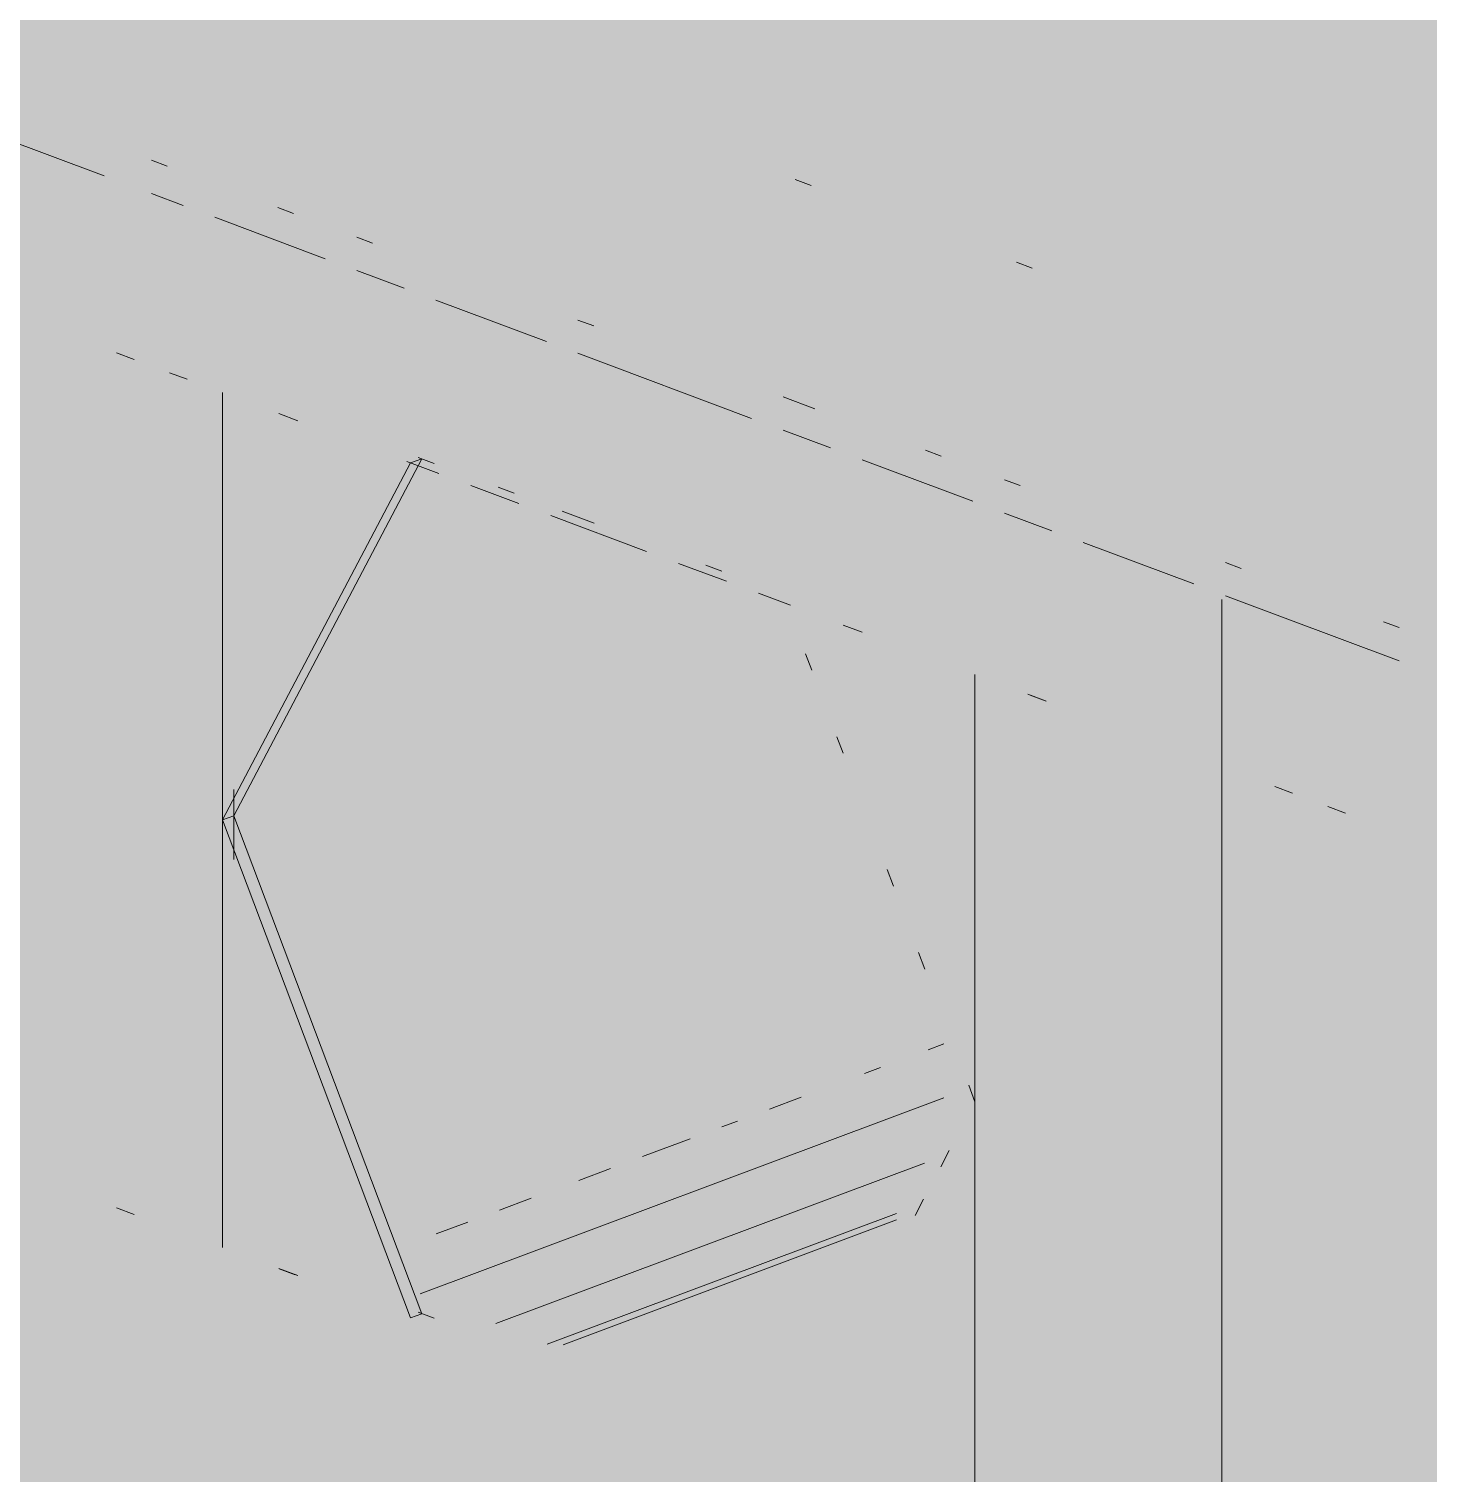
# Paper-space layout '03 3D Building and Roof' of a CAD drawing. Header units: millimetres. Extents: x 5 to 415, y 5 to 292.
# Drawn here: x 122.73 to 128.24, y 100.49 to 106.17 of the extents above; entities that cross this region are included whole.
import ezdxf

# ---------------------------------------------------------------- set-up
doc = ezdxf.new("R2010")
doc.units = ezdxf.units.MM
doc.layers.add('EXISTING', color=7, linetype='Continuous')
doc.layers.add('IMAGES', color=7, linetype='Continuous')

# ---------------------------------------------------------------- blocks, each defined once
blk = doc.blocks.new('SHEET_03')
at = {"layer": 'EXISTING', "color": 250, "lineweight": 9}
for p, q in [((123.0234, 105.5959), (122.3394, 105.8521)), ((123.2099, 105.6571), (123.2721, 105.6338)), ((125.8065, 105.5584), (125.7444, 105.5817)), ((123.3343, 105.4794), (123.2099, 105.526)), ((123.7073, 105.4708), (123.7695, 105.4475)), ((123.8939, 105.2698), (123.4586, 105.4328)), ((124.0182, 105.3543), (124.0804, 105.331)), ((124.2048, 105.1533), (124.0182, 105.2232)), ((126.677, 105.2323), (126.6149, 105.2556)), ((124.7644, 104.9437), (124.3291, 105.1067)), ((124.8887, 105.0282), (124.9509, 105.0049)), ((123.142, 104.8728), (123.0725, 104.8988)), ((125.5727, 104.6409), (124.8887, 104.8971)), ((123.3503, 104.7947), (123.2808, 104.8207)), ((123.4892, 101.3759), (123.4892, 104.7427)), ((123.4892, 104.7427), (123.4892, 103.0593)), ((125.697, 104.7254), (125.8214, 104.6788)), ((123.7854, 104.6317), (123.7114, 104.6595)), ((125.8836, 104.5244), (125.697, 104.5943)), ((124.2743, 104.4819), (123.5336, 103.076)), ((124.2743, 104.4819), (124.2298, 104.4652)), ((124.3229, 104.4637), (124.26, 104.4872)), ((126.4432, 104.3148), (126.0079, 104.4779)), ((126.2566, 104.5158), (126.3188, 104.4925)), ((123.4892, 103.0593), (124.2298, 104.4652)), ((124.2156, 104.4706), (124.3414, 104.4234)), ((124.4672, 104.3763), (124.6559, 104.3056)), ((124.6375, 104.3458), (124.5746, 104.3694)), ((126.5675, 104.3993), (126.6297, 104.376)), ((124.7818, 104.2585), (125.1592, 104.1171)), ((124.952, 104.228), (124.8262, 104.2751)), ((126.754, 104.1983), (126.5675, 104.2682)), ((127.3136, 103.9887), (126.8784, 104.1518)), ((125.285, 104.07), (125.4737, 103.9993)), ((125.4553, 104.0395), (125.3924, 104.063)), ((127.438, 104.0732), (127.5002, 104.05)), ((125.5996, 103.9521), (125.7254, 103.905)), ((127.4239, 103.9281), (127.4239, 103.2687)), ((128.122, 103.6859), (127.438, 103.9421)), ((126.0074, 103.7993), (125.9333, 103.8271)), ((128.0598, 103.8403), (128.122, 103.817)), ((125.7852, 103.7142), (125.8099, 103.6489)), ((126.4518, 103.6329), (126.4518, 100.2661)), ((126.4518, 101.9495), (126.4518, 103.6329)), ((126.7295, 103.5288), (126.6601, 103.5548)), ((126.669, 103.5515), (126.7319, 103.5279)), ((125.9086, 103.3874), (125.9333, 103.3221)), ((127.4239, 103.2687), (127.4239, 99.902)), ((123.5336, 103.179), (123.5336, 102.9042)), ((127.7017, 103.1647), (127.6322, 103.1907)), ((123.5336, 103.076), (123.5336, 103.1461)), ((127.91, 103.0866), (127.8405, 103.1126)), ((123.4892, 103.0593), (123.5336, 103.076)), ((123.4892, 103.0593), (123.4892, 101.3759)), ((124.2298, 101.0985), (123.4892, 103.0593)), ((123.5336, 102.9357), (123.5336, 103.076)), ((123.5336, 103.076), (124.2743, 101.1151)), ((126.1062, 102.8646), (126.1308, 102.7992)), ((126.2296, 102.5377), (126.2543, 102.4724)), ((126.2673, 102.1548), (126.3298, 102.1782)), ((126.0174, 102.0611), (126.0798, 102.0845)), ((126.4271, 102.0149), (126.4518, 101.9495)), ((124.2679, 101.1931), (126.3298, 101.9655)), ((125.6425, 101.9207), (125.7674, 101.9675)), ((126.4518, 100.2661), (126.4518, 101.9495)), ((125.455, 101.8505), (125.5175, 101.8739)), ((125.1426, 101.7335), (125.33, 101.8037)), ((126.3508, 101.7578), (126.3171, 101.6939)), ((126.2526, 101.7081), (124.5655, 101.0761)), ((124.8927, 101.6398), (125.0176, 101.6866)), ((123.0725, 101.532), (123.142, 101.506)), ((124.5803, 101.5228), (124.7052, 101.5696)), ((126.2498, 101.5661), (126.2161, 101.5022)), ((124.3303, 101.4292), (124.4553, 101.476)), ((124.7677, 100.995), (126.1423, 101.5099)), ((124.8302, 100.993), (126.1423, 101.4845)), ((123.7114, 101.2927), (123.7854, 101.265)), ((123.7752, 101.2688), (123.7123, 101.2924)), ((124.2743, 101.1151), (124.2298, 101.0985)), ((124.26, 101.1205), (124.3229, 101.0969))]:
    blk.add_line(p, q, dxfattribs=at)
at = {"layer": 'IMAGES', "color": 7}
for points in [[(122.2277, 106.1714), (123.2559, 106.1714), (122.2277, 106.3429), (123.2559, 106.3429)], [(123.2559, 106.1714), (123.4273, 106.1714), (123.2559, 106.3429), (123.4273, 106.3429)], [(123.4273, 106.1714), (123.5986, 106.1714), (123.4273, 106.3429), (123.5986, 106.3429)], [(123.5986, 106.1714), (123.77, 106.1714), (123.5986, 106.3429), (123.77, 106.3429)], [(123.77, 106.1714), (123.9414, 106.1714), (123.77, 106.3429), (123.9414, 106.3429)], [(123.9414, 106.1714), (124.1127, 106.1714), (123.9414, 106.3429), (124.1127, 106.3429)], [(124.1127, 106.1714), (124.6268, 106.1714), (124.1127, 106.3429), (124.6268, 106.3429)], [(124.6268, 106.1714), (124.7982, 106.1714), (124.6268, 106.3429), (124.7982, 106.3429)], [(124.7982, 106.1714), (136.2795, 106.1714), (124.7982, 106.3429), (136.2795, 106.3429)], [(122.5704, 106), (123.77, 106), (122.5704, 106.1714), (123.77, 106.1714)], [(123.77, 106), (123.9414, 106), (123.77, 106.1714), (123.9414, 106.1714)], [(123.9414, 106), (124.1127, 106), (123.9414, 106.1714), (124.1127, 106.1714)], [(124.1127, 106), (124.2841, 106), (124.1127, 106.1714), (124.2841, 106.1714)], [(124.2841, 106), (124.4554, 106), (124.2841, 106.1714), (124.4554, 106.1714)], [(124.4554, 106), (124.6268, 106), (124.4554, 106.1714), (124.6268, 106.1714)], [(124.6268, 106), (124.7982, 106), (124.6268, 106.1714), (124.7982, 106.1714)], [(124.7982, 106), (124.9695, 106), (124.7982, 106.1714), (124.9695, 106.1714)], [(124.9695, 106), (125.1409, 106), (124.9695, 106.1714), (125.1409, 106.1714)], [(125.1409, 106), (135.7654, 106), (125.1409, 106.1714), (135.7654, 106.1714)], [(122.5704, 105.8286), (122.7418, 105.8286), (122.5704, 106), (122.7418, 106)], [(122.7418, 105.8286), (122.9132, 105.8286), (122.7418, 106), (122.9132, 106)], [(122.9132, 105.8286), (123.0845, 105.8286), (122.9132, 106), (123.0845, 106)], [(123.0845, 105.6571), (123.2559, 105.6571), (123.0845, 106), (123.2559, 106)], [(123.2559, 105.8286), (123.4273, 105.8286), (123.2559, 106), (123.4273, 106)], [(123.4273, 105.8286), (124.1127, 105.8286), (123.4273, 106), (124.1127, 106)], [(124.1127, 105.8286), (124.2841, 105.8286), (124.1127, 106), (124.2841, 106)], [(124.2841, 105.8286), (124.4554, 105.8286), (124.2841, 106), (124.4554, 106)], [(124.4554, 105.8286), (124.6268, 105.8286), (124.4554, 106), (124.6268, 106)], [(124.6268, 105.8286), (124.7982, 105.8286), (124.6268, 106), (124.7982, 106)], [(124.7982, 105.8286), (124.9695, 105.8286), (124.7982, 106), (124.9695, 106)], [(124.9695, 105.8286), (125.1409, 105.8286), (124.9695, 106), (125.1409, 106)], [(125.1409, 105.8286), (125.3123, 105.8286), (125.1409, 106), (125.3123, 106)], [(125.3123, 105.8286), (125.4836, 105.8286), (125.3123, 106), (125.4836, 106)], [(125.4836, 105.8286), (125.655, 105.8286), (125.4836, 106), (125.655, 106)], [(125.655, 105.8286), (135.2513, 105.8286), (125.655, 106), (135.2513, 106)], [(122.3991, 105.6571), (122.9132, 105.6571), (122.3991, 105.8286), (122.9132, 105.8286)], [(122.9132, 105.6571), (123.0845, 105.6571), (122.9132, 105.8286), (123.0845, 105.8286)], [(123.2559, 105.6571), (123.4273, 105.6571), (123.2559, 105.8286), (123.4273, 105.8286)], [(123.4273, 105.6571), (123.77, 105.6571), (123.4273, 105.8286), (123.77, 105.8286)], [(123.77, 105.6571), (124.6268, 105.6571), (123.77, 105.8286), (124.6268, 105.8286)], [(124.6268, 105.6571), (124.9695, 105.6571), (124.6268, 105.8286), (124.9695, 105.8286)], [(124.9695, 105.6571), (125.1409, 105.6571), (124.9695, 105.8286), (125.1409, 105.8286)], [(125.1409, 105.6571), (125.3123, 105.6571), (125.1409, 105.8286), (125.3123, 105.8286)], [(125.3123, 105.6571), (125.4836, 105.6571), (125.3123, 105.8286), (125.4836, 105.8286)], [(125.4836, 105.6571), (125.655, 105.6571), (125.4836, 105.8286), (125.655, 105.8286)], [(125.655, 105.6571), (125.8263, 105.6571), (125.655, 105.8286), (125.8263, 105.8286)], [(125.8263, 105.6571), (125.9977, 105.6571), (125.8263, 105.8286), (125.9977, 105.8286)], [(125.9977, 105.6571), (126.1691, 105.6571), (125.9977, 105.8286), (126.1691, 105.8286)], [(126.1691, 105.6571), (134.5659, 105.6571), (126.1691, 105.8286), (134.5659, 105.8286)], [(122.3991, 105.4857), (122.7418, 105.4857), (122.3991, 105.6571), (122.7418, 105.6571)], [(122.7418, 105.4857), (122.9132, 105.4857), (122.7418, 105.6571), (122.9132, 105.6571)], [(122.9132, 105.4857), (123.0845, 105.4857), (122.9132, 105.6571), (123.0845, 105.6571)], [(123.0845, 105.4857), (123.2559, 105.4857), (123.0845, 105.6571), (123.2559, 105.6571)], [(123.2559, 105.4857), (123.4273, 105.4857), (123.2559, 105.6571), (123.4273, 105.6571)], [(123.4273, 105.4857), (123.5986, 105.4857), (123.4273, 105.6571), (123.5986, 105.6571)], [(123.5986, 105.4857), (123.9414, 105.4857), (123.5986, 105.6571), (123.9414, 105.6571)], [(123.9414, 105.4857), (124.1127, 105.4857), (123.9414, 105.6571), (124.1127, 105.6571)], [(124.1127, 105.4857), (124.9695, 105.4857), (124.1127, 105.6571), (124.9695, 105.6571)], [(124.9695, 105.4857), (125.3123, 105.4857), (124.9695, 105.6571), (125.3123, 105.6571)], [(125.3123, 105.4857), (125.4836, 105.4857), (125.3123, 105.6571), (125.4836, 105.6571)], [(125.4836, 105.4857), (125.655, 105.4857), (125.4836, 105.6571), (125.655, 105.6571)], [(125.655, 105.4857), (125.8263, 105.4857), (125.655, 105.6571), (125.8263, 105.6571)], [(125.8263, 105.4857), (125.9977, 105.4857), (125.8263, 105.6571), (125.9977, 105.6571)], [(125.9977, 105.4857), (126.1691, 105.4857), (125.9977, 105.6571), (126.1691, 105.6571)], [(126.1691, 105.4857), (126.3404, 105.4857), (126.1691, 105.6571), (126.3404, 105.6571)], [(126.3404, 105.4857), (126.5118, 105.4857), (126.3404, 105.6571), (126.5118, 105.6571)], [(126.5118, 105.4857), (134.3945, 105.4857), (126.5118, 105.6571), (134.3945, 105.6571)], [(122.5704, 105.1429), (122.7418, 105.1429), (122.5704, 105.4857), (122.7418, 105.4857)], [(122.7418, 105.1429), (122.9132, 105.1429), (122.7418, 105.4857), (122.9132, 105.4857)], [(122.9132, 105.3143), (123.0845, 105.3143), (122.9132, 105.4857), (123.0845, 105.4857)], [(123.0845, 105.3143), (123.2559, 105.3143), (123.0845, 105.4857), (123.2559, 105.4857)], [(123.2559, 105.3143), (123.4273, 105.3143), (123.2559, 105.4857), (123.4273, 105.4857)], [(123.4273, 105.3143), (123.5986, 105.3143), (123.4273, 105.4857), (123.5986, 105.4857)], [(123.5986, 105.3143), (123.77, 105.3143), (123.5986, 105.4857), (123.77, 105.4857)], [(123.77, 105.3143), (123.9414, 105.3143), (123.77, 105.4857), (123.9414, 105.4857)], [(123.9414, 105.3143), (124.1127, 105.3143), (123.9414, 105.4857), (124.1127, 105.4857)], [(124.1127, 105.3143), (124.2841, 105.3143), (124.1127, 105.4857), (124.2841, 105.4857)], [(124.2841, 105.3143), (125.4836, 105.3143), (124.2841, 105.4857), (125.4836, 105.4857)], [(125.4836, 105.3143), (125.8263, 105.3143), (125.4836, 105.4857), (125.8263, 105.4857)], [(125.8263, 105.3143), (125.9977, 105.3143), (125.8263, 105.4857), (125.9977, 105.4857)], [(125.9977, 105.3143), (126.1691, 105.3143), (125.9977, 105.4857), (126.1691, 105.4857)], [(126.1691, 105.3143), (126.3404, 105.3143), (126.1691, 105.4857), (126.3404, 105.4857)], [(126.3404, 105.3143), (126.5118, 105.3143), (126.3404, 105.4857), (126.5118, 105.4857)], [(126.5118, 105.3143), (126.8545, 105.3143), (126.5118, 105.4857), (126.8545, 105.4857)], [(126.8545, 105.3143), (127.0259, 105.3143), (126.8545, 105.4857), (127.0259, 105.4857)], [(127.0259, 105.3143), (133.7091, 105.3143), (127.0259, 105.4857), (133.7091, 105.4857)], [(122.9132, 105.1429), (123.2559, 105.1429), (122.9132, 105.3143), (123.2559, 105.3143)], [(123.2559, 105.1429), (123.4273, 105.1429), (123.2559, 105.3143), (123.4273, 105.3143)], [(123.4273, 105.1429), (123.77, 105.1429), (123.4273, 105.3143), (123.77, 105.3143)], [(123.77, 105.1429), (124.1127, 105.1429), (123.77, 105.3143), (124.1127, 105.3143)], [(124.1127, 105.1429), (124.2841, 105.1429), (124.1127, 105.3143), (124.2841, 105.3143)], [(124.2841, 105.1429), (124.4554, 105.1429), (124.2841, 105.3143), (124.4554, 105.3143)], [(124.4554, 105.1429), (124.6268, 105.1429), (124.4554, 105.3143), (124.6268, 105.3143)], [(124.6268, 105.1429), (124.7982, 105.1429), (124.6268, 105.3143), (124.7982, 105.3143)], [(124.7982, 105.1429), (125.1409, 105.1429), (124.7982, 105.3143), (125.1409, 105.3143)], [(125.1409, 105.1429), (125.9977, 105.1429), (125.1409, 105.3143), (125.9977, 105.3143)], [(125.9977, 105.1429), (126.1691, 105.1429), (125.9977, 105.3143), (126.1691, 105.3143)], [(126.1691, 105.1429), (126.3404, 105.1429), (126.1691, 105.3143), (126.3404, 105.3143)], [(126.3404, 105.1429), (126.5118, 105.1429), (126.3404, 105.3143), (126.5118, 105.3143)], [(126.5118, 105.1429), (126.6832, 105.1429), (126.5118, 105.3143), (126.6832, 105.3143)], [(126.6832, 105.1429), (127.0259, 105.1429), (126.6832, 105.3143), (127.0259, 105.3143)], [(127.0259, 105.1429), (127.3686, 105.1429), (127.0259, 105.3143), (127.3686, 105.3143)], [(127.3686, 105.1429), (133.3663, 105.1429), (127.3686, 105.3143), (133.3663, 105.3143)], [(122.3991, 104.9714), (122.7418, 104.9714), (122.3991, 105.1429), (122.7418, 105.1429)], [(122.7418, 104.9714), (122.9132, 104.9714), (122.7418, 105.1429), (122.9132, 105.1429)], [(122.9132, 104.9714), (123.0845, 104.9714), (122.9132, 105.1429), (123.0845, 105.1429)], [(123.0845, 104.9714), (123.2559, 104.9714), (123.0845, 105.1429), (123.2559, 105.1429)], [(123.2559, 104.9714), (123.77, 104.9714), (123.2559, 105.1429), (123.77, 105.1429)], [(123.77, 104.9714), (123.9414, 104.9714), (123.77, 105.1429), (123.9414, 105.1429)], [(123.9414, 104.9714), (124.1127, 104.9714), (123.9414, 105.1429), (124.1127, 105.1429)], [(124.1127, 104.9714), (124.2841, 104.9714), (124.1127, 105.1429), (124.2841, 105.1429)], [(124.2841, 104.9714), (124.7982, 104.9714), (124.2841, 105.1429), (124.7982, 105.1429)], [(124.7982, 104.9714), (125.1409, 104.9714), (124.7982, 105.1429), (125.1409, 105.1429)], [(125.1409, 104.9714), (125.4836, 104.9714), (125.1409, 105.1429), (125.4836, 105.1429)], [(125.4836, 104.9714), (126.3404, 104.9714), (125.4836, 105.1429), (126.3404, 105.1429)], [(126.3404, 104.9714), (126.6832, 104.9714), (126.3404, 105.1429), (126.6832, 105.1429)], [(126.6832, 104.9714), (126.8545, 104.9714), (126.6832, 105.1429), (126.8545, 105.1429)], [(126.8545, 104.9714), (127.0259, 104.9714), (126.8545, 105.1429), (127.0259, 105.1429)], [(127.0259, 104.9714), (127.1973, 104.9714), (127.0259, 105.1429), (127.1973, 105.1429)], [(127.1973, 104.9714), (127.3686, 104.9714), (127.1973, 105.1429), (127.3686, 105.1429)], [(127.3686, 104.9714), (127.54, 104.9714), (127.3686, 105.1429), (127.54, 105.1429)], [(127.54, 104.9714), (127.7113, 104.9714), (127.54, 105.1429), (127.7113, 105.1429)], [(127.7113, 104.9714), (127.8827, 104.9714), (127.7113, 105.1429), (127.8827, 105.1429)], [(127.8827, 104.9714), (132.8522, 104.9714), (127.8827, 105.1429), (132.8522, 105.1429)], [(122.5704, 104.8), (122.7418, 104.8), (122.5704, 104.9714), (122.7418, 104.9714)], [(122.7418, 104.8), (122.9132, 104.8), (122.7418, 104.9714), (122.9132, 104.9714)], [(122.9132, 104.8), (123.0845, 104.8), (122.9132, 104.9714), (123.0845, 104.9714)], [(123.0845, 104.6286), (123.2559, 104.6286), (123.0845, 104.9714), (123.2559, 104.9714)], [(123.2559, 104.8), (123.4273, 104.8), (123.2559, 104.9714), (123.4273, 104.9714)], [(123.4273, 104.8), (123.5986, 104.8), (123.4273, 104.9714), (123.5986, 104.9714)], [(123.5986, 104.8), (123.9414, 104.8), (123.5986, 104.9714), (123.9414, 104.9714)], [(123.9414, 104.8), (124.2841, 104.8), (123.9414, 104.9714), (124.2841, 104.9714)], [(124.2841, 104.8), (124.4554, 104.8), (124.2841, 104.9714), (124.4554, 104.9714)], [(124.4554, 104.8), (124.6268, 104.8), (124.4554, 104.9714), (124.6268, 104.9714)], [(124.6268, 104.8), (124.7982, 104.8), (124.6268, 104.9714), (124.7982, 104.9714)], [(124.7982, 104.8), (124.9695, 104.8), (124.7982, 104.9714), (124.9695, 104.9714)], [(124.9695, 104.8), (125.1409, 104.8), (124.9695, 104.9714), (125.1409, 104.9714)], [(125.1409, 104.8), (125.3123, 104.8), (125.1409, 104.9714), (125.3123, 104.9714)], [(125.3123, 104.8), (125.4836, 104.8), (125.3123, 104.9714), (125.4836, 104.9714)], [(125.4836, 104.8), (125.9977, 104.8), (125.4836, 104.9714), (125.9977, 104.9714)], [(125.9977, 104.8), (126.8545, 104.8), (125.9977, 104.9714), (126.8545, 104.9714)], [(126.8545, 104.8), (127.0259, 104.8), (126.8545, 104.9714), (127.0259, 104.9714)], [(127.0259, 104.8), (127.1973, 104.8), (127.0259, 104.9714), (127.1973, 104.9714)], [(127.1973, 104.8), (127.3686, 104.8), (127.1973, 104.9714), (127.3686, 104.9714)], [(127.3686, 104.8), (127.54, 104.8), (127.3686, 104.9714), (127.54, 104.9714)], [(127.54, 104.8), (127.7113, 104.8), (127.54, 104.9714), (127.7113, 104.9714)], [(127.7113, 104.8), (127.8827, 104.8), (127.7113, 104.9714), (127.8827, 104.9714)], [(127.8827, 104.8), (128.2254, 104.8), (127.8827, 104.9714), (128.2254, 104.9714)], [(128.2254, 104.8), (128.3968, 104.8), (128.2254, 104.9714), (128.3968, 104.9714)], [(122.5704, 101.7143), (122.7418, 101.7143), (122.5704, 104.8), (122.7418, 104.8)], [(122.7418, 101.8857), (122.9132, 101.8857), (122.7418, 104.8), (122.9132, 104.8)], [(122.9132, 104.6286), (123.0845, 104.6286), (122.9132, 104.8), (123.0845, 104.8)], [(123.2559, 104.6286), (123.4273, 104.6286), (123.2559, 104.8), (123.4273, 104.8)], [(123.4273, 103.4286), (123.5986, 103.4286), (123.4273, 104.8), (123.5986, 104.8)], [(123.5986, 104.4571), (123.77, 104.4571), (123.5986, 104.8), (123.77, 104.8)], [(123.77, 104.6286), (123.9414, 104.6286), (123.77, 104.8), (123.9414, 104.8)], [(123.9414, 104.6286), (124.1127, 104.6286), (123.9414, 104.8), (124.1127, 104.8)], [(124.1127, 104.6286), (124.2841, 104.6286), (124.1127, 104.8), (124.2841, 104.8)], [(124.2841, 104.6286), (124.6268, 104.6286), (124.2841, 104.8), (124.6268, 104.8)], [(124.6268, 104.6286), (124.7982, 104.6286), (124.6268, 104.8), (124.7982, 104.8)], [(124.7982, 104.6286), (124.9695, 104.6286), (124.7982, 104.8), (124.9695, 104.8)], [(124.9695, 104.6286), (125.1409, 104.6286), (124.9695, 104.8), (125.1409, 104.8)], [(125.1409, 104.6286), (125.3123, 104.6286), (125.1409, 104.8), (125.3123, 104.8)], [(125.3123, 104.6286), (125.4836, 104.6286), (125.3123, 104.8), (125.4836, 104.8)], [(125.4836, 104.4571), (125.655, 104.4571), (125.4836, 104.8), (125.655, 104.8)], [(125.655, 104.6286), (125.8263, 104.6286), (125.655, 104.8), (125.8263, 104.8)], [(125.8263, 104.6286), (125.9977, 104.6286), (125.8263, 104.8), (125.9977, 104.8)], [(125.9977, 104.6286), (126.3404, 104.6286), (125.9977, 104.8), (126.3404, 104.8)], [(126.3404, 104.6286), (126.5118, 104.6286), (126.3404, 104.8), (126.5118, 104.8)], [(126.5118, 104.6286), (127.3686, 104.6286), (126.5118, 104.8), (127.3686, 104.8)], [(127.3686, 104.6286), (127.54, 104.6286), (127.3686, 104.8), (127.54, 104.8)], [(127.54, 104.6286), (127.7113, 104.6286), (127.54, 104.8), (127.7113, 104.8)], [(127.7113, 104.6286), (127.8827, 104.6286), (127.7113, 104.8), (127.8827, 104.8)], [(127.8827, 104.6286), (128.0541, 104.6286), (127.8827, 104.8), (128.0541, 104.8)], [(128.0541, 104.6286), (128.2254, 104.6286), (128.0541, 104.8), (128.2254, 104.8)], [(128.2254, 104.6286), (128.3968, 104.6286), (128.2254, 104.8), (128.3968, 104.8)], [(122.9132, 104.4571), (123.0845, 104.4571), (122.9132, 104.6286), (123.0845, 104.6286)], [(123.0845, 104.4571), (123.2559, 104.4571), (123.0845, 104.6286), (123.2559, 104.6286)], [(123.2559, 103.2571), (123.4273, 103.2571), (123.2559, 104.6286), (123.4273, 104.6286)], [(123.77, 104.4571), (124.1127, 104.4571), (123.77, 104.6286), (124.1127, 104.6286)], [(124.1127, 104.4571), (124.4554, 104.4571), (124.1127, 104.6286), (124.4554, 104.6286)], [(124.4554, 104.4571), (124.6268, 104.4571), (124.4554, 104.6286), (124.6268, 104.6286)], [(124.6268, 104.4571), (124.9695, 104.4571), (124.6268, 104.6286), (124.9695, 104.6286)], [(124.9695, 104.4571), (125.1409, 104.4571), (124.9695, 104.6286), (125.1409, 104.6286)], [(125.1409, 104.4571), (125.3123, 104.4571), (125.1409, 104.6286), (125.3123, 104.6286)], [(125.3123, 104.4571), (125.4836, 104.4571), (125.3123, 104.6286), (125.4836, 104.6286)], [(125.655, 104.4571), (125.9977, 104.4571), (125.655, 104.6286), (125.9977, 104.6286)], [(125.9977, 104.4571), (126.1691, 104.4571), (125.9977, 104.6286), (126.1691, 104.6286)], [(126.1691, 104.4571), (126.3404, 104.4571), (126.1691, 104.6286), (126.3404, 104.6286)], [(126.3404, 104.4571), (126.5118, 104.4571), (126.3404, 104.6286), (126.5118, 104.6286)], [(126.5118, 104.4571), (126.6832, 104.4571), (126.5118, 104.6286), (126.6832, 104.6286)], [(126.6832, 104.4571), (126.8545, 104.4571), (126.6832, 104.6286), (126.8545, 104.6286)], [(126.8545, 104.4571), (127.0259, 104.4571), (126.8545, 104.6286), (127.0259, 104.6286)], [(127.0259, 104.4571), (127.7113, 104.4571), (127.0259, 104.6286), (127.7113, 104.6286)], [(127.7113, 104.4571), (127.8827, 104.4571), (127.7113, 104.6286), (127.8827, 104.6286)], [(127.8827, 104.4571), (128.0541, 104.4571), (127.8827, 104.6286), (128.0541, 104.6286)], [(128.0541, 104.4571), (128.2254, 104.4571), (128.0541, 104.6286), (128.2254, 104.6286)], [(128.2254, 104.4571), (128.3968, 104.4571), (128.2254, 104.6286), (128.3968, 104.6286)], [(122.9132, 101.8857), (123.2559, 101.8857), (122.9132, 104.4571), (123.2559, 104.4571)], [(123.5986, 104.2857), (123.77, 104.2857), (123.5986, 104.4571), (123.77, 104.4571)], [(123.77, 104.2857), (123.9414, 104.2857), (123.77, 104.4571), (123.9414, 104.4571)], [(123.9414, 104.1143), (124.1127, 104.1143), (123.9414, 104.4571), (124.1127, 104.4571)], [(124.1127, 104.2857), (124.2841, 104.2857), (124.1127, 104.4571), (124.2841, 104.4571)], [(124.2841, 104.2857), (124.4554, 104.2857), (124.2841, 104.4571), (124.4554, 104.4571)], [(124.4554, 104.2857), (124.6268, 104.2857), (124.4554, 104.4571), (124.6268, 104.4571)], [(124.6268, 104.2857), (124.7982, 104.2857), (124.6268, 104.4571), (124.7982, 104.4571)], [(124.7982, 104.2857), (125.1409, 104.2857), (124.7982, 104.4571), (125.1409, 104.4571)], [(125.1409, 104.2857), (125.4836, 104.2857), (125.1409, 104.4571), (125.4836, 104.4571)], [(125.4836, 104.1143), (125.655, 104.1143), (125.4836, 104.4571), (125.655, 104.4571)], [(125.655, 104.2857), (125.8263, 104.2857), (125.655, 104.4571), (125.8263, 104.4571)], [(125.8263, 104.2857), (125.9977, 104.2857), (125.8263, 104.4571), (125.9977, 104.4571)], [(125.9977, 104.2857), (126.5118, 104.2857), (125.9977, 104.4571), (126.5118, 104.4571)], [(126.5118, 104.2857), (126.6832, 104.2857), (126.5118, 104.4571), (126.6832, 104.4571)], [(126.6832, 104.2857), (126.8545, 104.2857), (126.6832, 104.4571), (126.8545, 104.4571)], [(126.8545, 104.2857), (127.0259, 104.2857), (126.8545, 104.4571), (127.0259, 104.4571)], [(127.0259, 104.2857), (127.1973, 104.2857), (127.0259, 104.4571), (127.1973, 104.4571)], [(127.1973, 104.2857), (128.2254, 104.2857), (127.1973, 104.4571), (128.2254, 104.4571)], [(128.2254, 104.2857), (128.3968, 104.2857), (128.2254, 104.4571), (128.3968, 104.4571)], [(123.5986, 103.9429), (123.77, 103.9429), (123.5986, 104.2857), (123.77, 104.2857)], [(123.77, 103.9429), (123.9414, 103.9429), (123.77, 104.2857), (123.9414, 104.2857)], [(124.1127, 104.1143), (124.2841, 104.1143), (124.1127, 104.2857), (124.2841, 104.2857)], [(124.2841, 104.1143), (124.6268, 104.1143), (124.2841, 104.2857), (124.6268, 104.2857)], [(124.6268, 104.1143), (124.7982, 104.1143), (124.6268, 104.2857), (124.7982, 104.2857)], [(124.7982, 104.1143), (124.9695, 104.1143), (124.7982, 104.2857), (124.9695, 104.2857)], [(124.9695, 104.1143), (125.1409, 104.1143), (124.9695, 104.2857), (125.1409, 104.2857)], [(125.1409, 104.1143), (125.3123, 104.1143), (125.1409, 104.2857), (125.3123, 104.2857)], [(125.3123, 104.1143), (125.4836, 104.1143), (125.3123, 104.2857), (125.4836, 104.2857)], [(125.655, 104.1143), (125.9977, 104.1143), (125.655, 104.2857), (125.9977, 104.2857)], [(125.9977, 104.1143), (126.1691, 104.1143), (125.9977, 104.2857), (126.1691, 104.2857)], [(126.1691, 104.1143), (126.3404, 104.1143), (126.1691, 104.2857), (126.3404, 104.2857)], [(126.3404, 104.1143), (126.5118, 104.1143), (126.3404, 104.2857), (126.5118, 104.2857)], [(126.5118, 104.1143), (126.6832, 104.1143), (126.5118, 104.2857), (126.6832, 104.2857)], [(126.6832, 104.1143), (126.8545, 104.1143), (126.6832, 104.2857), (126.8545, 104.2857)], [(126.8545, 104.1143), (127.0259, 104.1143), (126.8545, 104.2857), (127.0259, 104.2857)], [(127.0259, 104.1143), (127.3686, 104.1143), (127.0259, 104.2857), (127.3686, 104.2857)], [(127.3686, 104.1143), (128.5682, 104.1143), (127.3686, 104.2857), (128.5682, 104.2857)], [(123.9414, 103.9429), (124.1127, 103.9429), (123.9414, 104.1143), (124.1127, 104.1143)], [(124.1127, 103.9429), (124.2841, 103.9429), (124.1127, 104.1143), (124.2841, 104.1143)], [(124.2841, 103.9429), (124.4554, 103.9429), (124.2841, 104.1143), (124.4554, 104.1143)], [(124.4554, 103.9429), (124.6268, 103.9429), (124.4554, 104.1143), (124.6268, 104.1143)], [(124.6268, 103.9429), (124.7982, 103.9429), (124.6268, 104.1143), (124.7982, 104.1143)], [(124.7982, 103.9429), (124.9695, 103.9429), (124.7982, 104.1143), (124.9695, 104.1143)], [(124.9695, 103.9429), (125.3123, 103.9429), (124.9695, 104.1143), (125.3123, 104.1143)], [(125.3123, 103.9429), (125.4836, 103.9429), (125.3123, 104.1143), (125.4836, 104.1143)], [(125.4836, 103.9429), (125.655, 103.9429), (125.4836, 104.1143), (125.655, 104.1143)], [(125.655, 103.9429), (125.8263, 103.9429), (125.655, 104.1143), (125.8263, 104.1143)], [(125.8263, 103.9429), (126.3404, 103.9429), (125.8263, 104.1143), (126.3404, 104.1143)], [(126.3404, 103.9429), (126.5118, 103.9429), (126.3404, 104.1143), (126.5118, 104.1143)], [(126.5118, 103.9429), (126.6832, 103.9429), (126.5118, 104.1143), (126.6832, 104.1143)], [(126.6832, 103.9429), (126.8545, 103.9429), (126.6832, 104.1143), (126.8545, 104.1143)], [(126.8545, 103.9429), (127.0259, 103.9429), (126.8545, 104.1143), (127.0259, 104.1143)], [(127.0259, 103.9429), (127.1973, 103.9429), (127.0259, 104.1143), (127.1973, 104.1143)], [(127.1973, 103.9429), (127.3686, 103.9429), (127.1973, 104.1143), (127.3686, 104.1143)], [(127.3686, 103.9429), (127.7113, 103.9429), (127.3686, 104.1143), (127.7113, 104.1143)], [(127.7113, 103.9429), (127.8827, 103.9429), (127.7113, 104.1143), (127.8827, 104.1143)], [(127.8827, 103.9429), (128.3968, 103.9429), (127.8827, 104.1143), (128.3968, 104.1143)], [(123.5986, 103.6), (123.77, 103.6), (123.5986, 103.9429), (123.77, 103.9429)], [(123.77, 103.7714), (123.9414, 103.7714), (123.77, 103.9429), (123.9414, 103.9429)], [(123.9414, 103.7714), (124.1127, 103.7714), (123.9414, 103.9429), (124.1127, 103.9429)], [(124.1127, 103.7714), (124.2841, 103.7714), (124.1127, 103.9429), (124.2841, 103.9429)], [(124.2841, 103.7714), (124.9695, 103.7714), (124.2841, 103.9429), (124.9695, 103.9429)], [(124.9695, 103.7714), (125.1409, 103.7714), (124.9695, 103.9429), (125.1409, 103.9429)], [(125.1409, 103.7714), (125.3123, 103.7714), (125.1409, 103.9429), (125.3123, 103.9429)], [(125.3123, 103.7714), (125.4836, 103.7714), (125.3123, 103.9429), (125.4836, 103.9429)], [(125.4836, 103.7714), (125.655, 103.7714), (125.4836, 103.9429), (125.655, 103.9429)], [(125.655, 103.7714), (125.8263, 103.7714), (125.655, 103.9429), (125.8263, 103.9429)], [(125.8263, 103.7714), (126.1691, 103.7714), (125.8263, 103.9429), (126.1691, 103.9429)], [(126.1691, 103.7714), (126.3404, 103.7714), (126.1691, 103.9429), (126.3404, 103.9429)], [(126.3404, 103.7714), (126.8545, 103.7714), (126.3404, 103.9429), (126.8545, 103.9429)], [(126.8545, 103.6), (127.0259, 103.6), (126.8545, 103.9429), (127.0259, 103.9429)], [(127.0259, 103.7714), (127.1973, 103.7714), (127.0259, 103.9429), (127.1973, 103.9429)], [(127.1973, 103.7714), (127.3686, 103.7714), (127.1973, 103.9429), (127.3686, 103.9429)], [(127.3686, 103.7714), (127.7113, 103.7714), (127.3686, 103.9429), (127.7113, 103.9429)], [(127.7113, 103.6), (127.8827, 103.6), (127.7113, 103.9429), (127.8827, 103.9429)], [(127.8827, 103.6), (128.0541, 103.6), (127.8827, 103.9429), (128.0541, 103.9429)], [(128.0541, 103.7714), (128.2254, 103.7714), (128.0541, 103.9429), (128.2254, 103.9429)], [(128.2254, 103.7714), (128.3968, 103.7714), (128.2254, 103.9429), (128.3968, 103.9429)], [(123.77, 103.6), (123.9414, 103.6), (123.77, 103.7714), (123.9414, 103.7714)], [(123.9414, 103.6), (124.1127, 103.6), (123.9414, 103.7714), (124.1127, 103.7714)], [(124.1127, 103.6), (125.4836, 103.6), (124.1127, 103.7714), (125.4836, 103.7714)], [(125.4836, 103.6), (125.655, 103.6), (125.4836, 103.7714), (125.655, 103.7714)], [(125.655, 103.6), (125.8263, 103.6), (125.655, 103.7714), (125.8263, 103.7714)], [(125.8263, 103.6), (125.9977, 103.6), (125.8263, 103.7714), (125.9977, 103.7714)], [(125.9977, 103.6), (126.1691, 103.6), (125.9977, 103.7714), (126.1691, 103.7714)], [(126.1691, 103.6), (126.3404, 103.6), (126.1691, 103.7714), (126.3404, 103.7714)], [(126.3404, 103.6), (126.5118, 103.6), (126.3404, 103.7714), (126.5118, 103.7714)], [(126.5118, 103.6), (126.6832, 103.6), (126.5118, 103.7714), (126.6832, 103.7714)], [(126.6832, 103.6), (126.8545, 103.6), (126.6832, 103.7714), (126.8545, 103.7714)], [(127.0259, 103.6), (127.1973, 103.6), (127.0259, 103.7714), (127.1973, 103.7714)], [(127.1973, 103.6), (127.3686, 103.6), (127.1973, 103.7714), (127.3686, 103.7714)], [(127.3686, 100), (127.54, 100), (127.3686, 103.7714), (127.54, 103.7714)], [(127.54, 103.6), (127.7113, 103.6), (127.54, 103.7714), (127.7113, 103.7714)], [(128.0541, 103.6), (128.3968, 103.6), (128.0541, 103.7714), (128.3968, 103.7714)], [(123.5986, 103.4286), (123.77, 103.4286), (123.5986, 103.6), (123.77, 103.6)], [(123.77, 103.4286), (123.9414, 103.4286), (123.77, 103.6), (123.9414, 103.6)], [(123.9414, 103.4286), (124.1127, 103.4286), (123.9414, 103.6), (124.1127, 103.6)], [(124.1127, 103.4286), (125.655, 103.4286), (124.1127, 103.6), (125.655, 103.6)], [(125.655, 103.2571), (125.8263, 103.2571), (125.655, 103.6), (125.8263, 103.6)], [(125.8263, 103.4286), (125.9977, 103.4286), (125.8263, 103.6), (125.9977, 103.6)], [(125.9977, 103.4286), (126.1691, 103.4286), (125.9977, 103.6), (126.1691, 103.6)], [(126.1691, 103.4286), (126.3404, 103.4286), (126.1691, 103.6), (126.3404, 103.6)], [(126.3404, 102.4), (126.5118, 102.4), (126.3404, 103.6), (126.5118, 103.6)], [(126.5118, 103.4286), (126.6832, 103.4286), (126.5118, 103.6), (126.6832, 103.6)], [(126.6832, 103.4286), (126.8545, 103.4286), (126.6832, 103.6), (126.8545, 103.6)], [(126.8545, 103.2571), (127.0259, 103.2571), (126.8545, 103.6), (127.0259, 103.6)], [(127.0259, 103.4286), (127.3686, 103.4286), (127.0259, 103.6), (127.3686, 103.6)], [(127.54, 103.2571), (127.8827, 103.2571), (127.54, 103.6), (127.8827, 103.6)], [(127.8827, 103.4286), (128.0541, 103.4286), (127.8827, 103.6), (128.0541, 103.6)], [(128.0541, 103.4286), (128.2254, 103.4286), (128.0541, 103.6), (128.2254, 103.6)], [(128.2254, 103.4286), (128.3968, 103.4286), (128.2254, 103.6), (128.3968, 103.6)], [(123.4273, 103.2571), (123.77, 103.2571), (123.4273, 103.4286), (123.77, 103.4286)], [(123.77, 103.2571), (123.9414, 103.2571), (123.77, 103.4286), (123.9414, 103.4286)], [(123.9414, 103.2571), (125.655, 103.2571), (123.9414, 103.4286), (125.655, 103.4286)], [(125.8263, 103.2571), (125.9977, 103.2571), (125.8263, 103.4286), (125.9977, 103.4286)], [(125.9977, 103.2571), (126.1691, 103.2571), (125.9977, 103.4286), (126.1691, 103.4286)], [(126.1691, 102.9143), (126.3404, 102.9143), (126.1691, 103.4286), (126.3404, 103.4286)], [(126.5118, 100.3429), (126.6832, 100.3429), (126.5118, 103.4286), (126.6832, 103.4286)], [(126.6832, 103.2571), (126.8545, 103.2571), (126.6832, 103.4286), (126.8545, 103.4286)], [(127.0259, 103.2571), (127.1973, 103.2571), (127.0259, 103.4286), (127.1973, 103.4286)], [(127.1973, 103.2571), (127.3686, 103.2571), (127.1973, 103.4286), (127.3686, 103.4286)], [(127.8827, 103.2571), (128.2254, 103.2571), (127.8827, 103.4286), (128.2254, 103.4286)], [(128.2254, 103.0857), (128.3968, 103.0857), (128.2254, 103.4286), (128.3968, 103.4286)], [(123.2559, 102.7429), (123.4273, 102.7429), (123.2559, 103.2571), (123.4273, 103.2571)], [(123.4273, 102.7429), (123.5986, 102.7429), (123.4273, 103.2571), (123.5986, 103.2571)], [(123.5986, 103.0857), (123.77, 103.0857), (123.5986, 103.2571), (123.77, 103.2571)], [(123.77, 103.0857), (125.655, 103.0857), (123.77, 103.2571), (125.655, 103.2571)], [(125.655, 103.0857), (125.8263, 103.0857), (125.655, 103.2571), (125.8263, 103.2571)], [(125.8263, 103.0857), (125.9977, 103.0857), (125.8263, 103.2571), (125.9977, 103.2571)], [(125.9977, 103.0857), (126.1691, 103.0857), (125.9977, 103.2571), (126.1691, 103.2571)], [(126.6832, 103.0857), (127.0259, 103.0857), (126.6832, 103.2571), (127.0259, 103.2571)], [(127.0259, 103.0857), (127.1973, 103.0857), (127.0259, 103.2571), (127.1973, 103.2571)], [(127.1973, 103.0857), (127.3686, 103.0857), (127.1973, 103.2571), (127.3686, 103.2571)], [(127.54, 103.0857), (127.7113, 103.0857), (127.54, 103.2571), (127.7113, 103.2571)], [(127.7113, 103.0857), (127.8827, 103.0857), (127.7113, 103.2571), (127.8827, 103.2571)], [(127.8827, 103.0857), (128.0541, 103.0857), (127.8827, 103.2571), (128.0541, 103.2571)], [(128.0541, 103.0857), (128.2254, 103.0857), (128.0541, 103.2571), (128.2254, 103.2571)], [(123.5986, 102.9143), (123.77, 102.9143), (123.5986, 103.0857), (123.77, 103.0857)], [(123.77, 102.9143), (123.9414, 102.9143), (123.77, 103.0857), (123.9414, 103.0857)], [(123.9414, 102.9143), (125.8263, 102.9143), (123.9414, 103.0857), (125.8263, 103.0857)], [(125.8263, 102.9143), (125.9977, 102.9143), (125.8263, 103.0857), (125.9977, 103.0857)], [(125.9977, 102.9143), (126.1691, 102.9143), (125.9977, 103.0857), (126.1691, 103.0857)], [(126.6832, 100.3429), (126.8545, 100.3429), (126.6832, 103.0857), (126.8545, 103.0857)], [(126.8545, 100.3429), (127.0259, 100.3429), (126.8545, 103.0857), (127.0259, 103.0857)], [(127.0259, 100.1714), (127.1973, 100.1714), (127.0259, 103.0857), (127.1973, 103.0857)], [(127.1973, 102.9143), (127.3686, 102.9143), (127.1973, 103.0857), (127.3686, 103.0857)], [(127.54, 102.9143), (127.7113, 102.9143), (127.54, 103.0857), (127.7113, 103.0857)], [(127.7113, 102.9143), (127.8827, 102.9143), (127.7113, 103.0857), (127.8827, 103.0857)], [(127.8827, 102.9143), (128.0541, 102.9143), (127.8827, 103.0857), (128.0541, 103.0857)], [(128.0541, 102.9143), (128.3968, 102.9143), (128.0541, 103.0857), (128.3968, 103.0857)], [(123.5986, 102.7429), (123.77, 102.7429), (123.5986, 102.9143), (123.77, 102.9143)], [(123.77, 102.7429), (125.8263, 102.7429), (123.77, 102.9143), (125.8263, 102.9143)], [(125.8263, 102.7429), (125.9977, 102.7429), (125.8263, 102.9143), (125.9977, 102.9143)], [(125.9977, 102.7429), (126.1691, 102.7429), (125.9977, 102.9143), (126.1691, 102.9143)], [(126.1691, 102.7429), (126.3404, 102.7429), (126.1691, 102.9143), (126.3404, 102.9143)], [(127.1973, 100.1714), (127.3686, 100.1714), (127.1973, 102.9143), (127.3686, 102.9143)], [(127.54, 102.7429), (127.8827, 102.7429), (127.54, 102.9143), (127.8827, 102.9143)], [(127.8827, 102.7429), (128.0541, 102.7429), (127.8827, 102.9143), (128.0541, 102.9143)], [(128.0541, 102.7429), (128.2254, 102.7429), (128.0541, 102.9143), (128.2254, 102.9143)], [(128.2254, 102.7429), (128.7395, 102.7429), (128.2254, 102.9143), (128.7395, 102.9143)], [(123.2559, 101.7143), (123.4273, 101.7143), (123.2559, 102.7429), (123.4273, 102.7429)], [(123.4273, 102.5714), (123.77, 102.5714), (123.4273, 102.7429), (123.77, 102.7429)], [(123.77, 102.5714), (123.9414, 102.5714), (123.77, 102.7429), (123.9414, 102.7429)], [(123.9414, 102.5714), (125.9977, 102.5714), (123.9414, 102.7429), (125.9977, 102.7429)], [(125.9977, 102.4), (126.1691, 102.4), (125.9977, 102.7429), (126.1691, 102.7429)], [(126.1691, 102.5714), (126.3404, 102.5714), (126.1691, 102.7429), (126.3404, 102.7429)], [(127.54, 100), (127.7113, 100), (127.54, 102.7429), (127.7113, 102.7429)], [(127.7113, 102.5714), (128.2254, 102.5714), (127.7113, 102.7429), (128.2254, 102.7429)], [(128.2254, 102.5714), (128.3968, 102.5714), (128.2254, 102.7429), (128.3968, 102.7429)], [(123.4273, 102.4), (123.5986, 102.4), (123.4273, 102.5714), (123.5986, 102.5714)], [(123.5986, 102.4), (123.77, 102.4), (123.5986, 102.5714), (123.77, 102.5714)], [(123.77, 102.4), (124.1127, 102.4), (123.77, 102.5714), (124.1127, 102.5714)], [(124.1127, 102.4), (125.9977, 102.4), (124.1127, 102.5714), (125.9977, 102.5714)], [(126.1691, 102.4), (126.3404, 102.4), (126.1691, 102.5714), (126.3404, 102.5714)], [(127.7113, 102.4), (128.3968, 102.4), (127.7113, 102.5714), (128.3968, 102.5714)], [(123.4273, 101.2), (123.5986, 101.2), (123.4273, 102.4), (123.5986, 102.4)], [(123.5986, 102.2286), (123.77, 102.2286), (123.5986, 102.4), (123.77, 102.4)], [(123.77, 102.2286), (123.9414, 102.2286), (123.77, 102.4), (123.9414, 102.4)], [(123.9414, 102.2286), (124.1127, 102.2286), (123.9414, 102.4), (124.1127, 102.4)], [(124.1127, 102.2286), (125.655, 102.2286), (124.1127, 102.4), (125.655, 102.4)], [(125.655, 102.2286), (125.8263, 102.2286), (125.655, 102.4), (125.8263, 102.4)], [(125.8263, 102.2286), (125.9977, 102.2286), (125.8263, 102.4), (125.9977, 102.4)], [(125.9977, 102.2286), (126.1691, 102.2286), (125.9977, 102.4), (126.1691, 102.4)], [(126.1691, 102.2286), (126.5118, 102.2286), (126.1691, 102.4), (126.5118, 102.4)], [(127.7113, 102.2286), (128.7395, 102.2286), (127.7113, 102.4), (128.7395, 102.4)], [(123.5986, 102.0571), (123.77, 102.0571), (123.5986, 102.2286), (123.77, 102.2286)], [(123.77, 102.0571), (123.9414, 102.0571), (123.77, 102.2286), (123.9414, 102.2286)], [(123.9414, 102.0571), (124.1127, 102.0571), (123.9414, 102.2286), (124.1127, 102.2286)], [(124.1127, 102.0571), (125.3123, 102.0571), (124.1127, 102.2286), (125.3123, 102.2286)], [(125.3123, 102.0571), (125.655, 102.0571), (125.3123, 102.2286), (125.655, 102.2286)], [(125.655, 102.0571), (125.8263, 102.0571), (125.655, 102.2286), (125.8263, 102.2286)], [(125.8263, 102.0571), (125.9977, 102.0571), (125.8263, 102.2286), (125.9977, 102.2286)], [(125.9977, 101.8857), (126.1691, 101.8857), (125.9977, 102.2286), (126.1691, 102.2286)], [(126.1691, 102.0571), (126.3404, 102.0571), (126.1691, 102.2286), (126.3404, 102.2286)], [(126.3404, 101.8857), (126.5118, 101.8857), (126.3404, 102.2286), (126.5118, 102.2286)], [(127.7113, 101.8857), (128.5682, 101.8857), (127.7113, 102.2286), (128.5682, 102.2286)], [(123.5986, 101.8857), (123.77, 101.8857), (123.5986, 102.0571), (123.77, 102.0571)], [(123.77, 101.8857), (123.9414, 101.8857), (123.77, 102.0571), (123.9414, 102.0571)], [(123.9414, 101.8857), (124.1127, 101.8857), (123.9414, 102.0571), (124.1127, 102.0571)], [(124.1127, 101.8857), (124.7982, 101.8857), (124.1127, 102.0571), (124.7982, 102.0571)], [(124.7982, 101.8857), (125.1409, 101.8857), (124.7982, 102.0571), (125.1409, 102.0571)], [(125.1409, 101.8857), (125.3123, 101.8857), (125.1409, 102.0571), (125.3123, 102.0571)], [(125.3123, 101.7143), (125.655, 101.7143), (125.3123, 102.0571), (125.655, 102.0571)], [(125.655, 101.7143), (125.8263, 101.7143), (125.655, 102.0571), (125.8263, 102.0571)], [(125.8263, 101.8857), (125.9977, 101.8857), (125.8263, 102.0571), (125.9977, 102.0571)], [(126.1691, 101.8857), (126.3404, 101.8857), (126.1691, 102.0571), (126.3404, 102.0571)], [(122.7418, 101.7143), (123.0845, 101.7143), (122.7418, 101.8857), (123.0845, 101.8857)], [(123.0845, 101.7143), (123.2559, 101.7143), (123.0845, 101.8857), (123.2559, 101.8857)], [(123.5986, 101.7143), (123.9414, 101.7143), (123.5986, 101.8857), (123.9414, 101.8857)], [(123.9414, 101.7143), (124.1127, 101.7143), (123.9414, 101.8857), (124.1127, 101.8857)], [(124.1127, 101.7143), (124.2841, 101.7143), (124.1127, 101.8857), (124.2841, 101.8857)], [(124.2841, 101.7143), (124.4554, 101.7143), (124.2841, 101.8857), (124.4554, 101.8857)], [(124.4554, 101.7143), (124.6268, 101.7143), (124.4554, 101.8857), (124.6268, 101.8857)], [(124.6268, 101.7143), (124.7982, 101.7143), (124.6268, 101.8857), (124.7982, 101.8857)], [(124.7982, 101.7143), (125.1409, 101.7143), (124.7982, 101.8857), (125.1409, 101.8857)], [(125.1409, 101.7143), (125.3123, 101.7143), (125.1409, 101.8857), (125.3123, 101.8857)], [(125.8263, 101.5429), (125.9977, 101.5429), (125.8263, 101.8857), (125.9977, 101.8857)], [(125.9977, 101.5429), (126.3404, 101.5429), (125.9977, 101.8857), (126.3404, 101.8857)], [(126.3404, 101.7143), (126.5118, 101.7143), (126.3404, 101.8857), (126.5118, 101.8857)], [(127.7113, 101.7143), (128.3968, 101.7143), (127.7113, 101.8857), (128.3968, 101.8857)], [(122.5704, 101.5429), (122.7418, 101.5429), (122.5704, 101.7143), (122.7418, 101.7143)], [(122.7418, 101.5429), (122.9132, 101.5429), (122.7418, 101.7143), (122.9132, 101.7143)], [(122.9132, 101.5429), (123.0845, 101.5429), (122.9132, 101.7143), (123.0845, 101.7143)], [(123.0845, 101.5429), (123.2559, 101.5429), (123.0845, 101.7143), (123.2559, 101.7143)], [(123.2559, 101.5429), (123.4273, 101.5429), (123.2559, 101.7143), (123.4273, 101.7143)], [(123.5986, 101.5429), (123.77, 101.5429), (123.5986, 101.7143), (123.77, 101.7143)], [(123.77, 101.5429), (123.9414, 101.5429), (123.77, 101.7143), (123.9414, 101.7143)], [(123.9414, 101.5429), (124.1127, 101.5429), (123.9414, 101.7143), (124.1127, 101.7143)], [(124.1127, 101.5429), (124.2841, 101.5429), (124.1127, 101.7143), (124.2841, 101.7143)], [(124.2841, 101.5429), (124.6268, 101.5429), (124.2841, 101.7143), (124.6268, 101.7143)], [(124.6268, 101.5429), (124.7982, 101.5429), (124.6268, 101.7143), (124.7982, 101.7143)], [(124.7982, 101.5429), (124.9695, 101.5429), (124.7982, 101.7143), (124.9695, 101.7143)], [(124.9695, 101.3714), (125.4836, 101.3714), (124.9695, 101.7143), (125.4836, 101.7143)], [(125.4836, 101.3714), (125.8263, 101.3714), (125.4836, 101.7143), (125.8263, 101.7143)], [(126.3404, 101.5429), (126.5118, 101.5429), (126.3404, 101.7143), (126.5118, 101.7143)], [(127.7113, 100.5143), (128.2254, 100.5143), (127.7113, 101.7143), (128.2254, 101.7143)], [(128.2254, 101.5429), (128.5682, 101.5429), (128.2254, 101.7143), (128.5682, 101.7143)], [(122.5704, 100.8571), (122.7418, 100.8571), (122.5704, 101.5429), (122.7418, 101.5429)], [(122.7418, 101.3714), (122.9132, 101.3714), (122.7418, 101.5429), (122.9132, 101.5429)], [(122.9132, 101.3714), (123.2559, 101.3714), (122.9132, 101.5429), (123.2559, 101.5429)], [(123.2559, 101.3714), (123.4273, 101.3714), (123.2559, 101.5429), (123.4273, 101.5429)], [(123.5986, 101.3714), (123.9414, 101.3714), (123.5986, 101.5429), (123.9414, 101.5429)], [(123.9414, 101.2), (124.1127, 101.2), (123.9414, 101.5429), (124.1127, 101.5429)], [(124.1127, 101.3714), (124.2841, 101.3714), (124.1127, 101.5429), (124.2841, 101.5429)], [(124.2841, 101.3714), (124.7982, 101.3714), (124.2841, 101.5429), (124.7982, 101.5429)], [(124.7982, 101.3714), (124.9695, 101.3714), (124.7982, 101.5429), (124.9695, 101.5429)], [(125.8263, 101.3714), (126.1691, 101.3714), (125.8263, 101.5429), (126.1691, 101.5429)], [(126.1691, 101.3714), (126.3404, 101.3714), (126.1691, 101.5429), (126.3404, 101.5429)], [(126.3404, 100.3429), (126.5118, 100.3429), (126.3404, 101.5429), (126.5118, 101.5429)], [(128.2254, 100.6857), (128.3968, 100.6857), (128.2254, 101.5429), (128.3968, 101.5429)], [(122.7418, 101.2), (123.0845, 101.2), (122.7418, 101.3714), (123.0845, 101.3714)], [(123.0845, 101.2), (123.4273, 101.2), (123.0845, 101.3714), (123.4273, 101.3714)], [(123.5986, 101.2), (123.77, 101.2), (123.5986, 101.3714), (123.77, 101.3714)], [(123.77, 101.2), (123.9414, 101.2), (123.77, 101.3714), (123.9414, 101.3714)], [(124.1127, 101.2), (124.2841, 101.2), (124.1127, 101.3714), (124.2841, 101.3714)], [(124.2841, 101.2), (124.6268, 101.2), (124.2841, 101.3714), (124.6268, 101.3714)], [(124.6268, 101.2), (125.3123, 101.2), (124.6268, 101.3714), (125.3123, 101.3714)], [(125.3123, 101.2), (125.8263, 101.2), (125.3123, 101.3714), (125.8263, 101.3714)], [(125.8263, 101.0286), (125.9977, 101.0286), (125.8263, 101.3714), (125.9977, 101.3714)], [(125.9977, 101.2), (126.1691, 101.2), (125.9977, 101.3714), (126.1691, 101.3714)], [(126.1691, 101.2), (126.3404, 101.2), (126.1691, 101.3714), (126.3404, 101.3714)], [(122.7418, 100.6857), (122.9132, 100.6857), (122.7418, 101.2), (122.9132, 101.2)], [(122.9132, 101.0286), (123.0845, 101.0286), (122.9132, 101.2), (123.0845, 101.2)], [(123.0845, 101.0286), (123.4273, 101.0286), (123.0845, 101.2), (123.4273, 101.2)], [(123.4273, 101.0286), (123.5986, 101.0286), (123.4273, 101.2), (123.5986, 101.2)], [(123.5986, 101.0286), (123.77, 101.0286), (123.5986, 101.2), (123.77, 101.2)], [(123.77, 101.0286), (124.1127, 101.0286), (123.77, 101.2), (124.1127, 101.2)], [(124.1127, 101.0286), (124.2841, 101.0286), (124.1127, 101.2), (124.2841, 101.2)], [(124.2841, 101.0286), (124.4554, 101.0286), (124.2841, 101.2), (124.4554, 101.2)], [(124.4554, 101.0286), (124.6268, 101.0286), (124.4554, 101.2), (124.6268, 101.2)], [(124.6268, 101.0286), (124.9695, 101.0286), (124.6268, 101.2), (124.9695, 101.2)], [(124.9695, 101.0286), (125.4836, 101.0286), (124.9695, 101.2), (125.4836, 101.2)], [(125.4836, 101.0286), (125.655, 101.0286), (125.4836, 101.2), (125.655, 101.2)], [(125.655, 101.0286), (125.8263, 101.0286), (125.655, 101.2), (125.8263, 101.2)], [(125.9977, 101.0286), (126.1691, 101.0286), (125.9977, 101.2), (126.1691, 101.2)], [(126.1691, 100.6857), (126.3404, 100.6857), (126.1691, 101.2), (126.3404, 101.2)], [(122.9132, 100.8571), (123.5986, 100.8571), (122.9132, 101.0286), (123.5986, 101.0286)], [(123.5986, 100.8571), (123.9414, 100.8571), (123.5986, 101.0286), (123.9414, 101.0286)], [(123.9414, 100.8571), (124.1127, 100.8571), (123.9414, 101.0286), (124.1127, 101.0286)], [(124.1127, 100.8571), (124.2841, 100.8571), (124.1127, 101.0286), (124.2841, 101.0286)], [(124.2841, 100.8571), (124.6268, 100.8571), (124.2841, 101.0286), (124.6268, 101.0286)], [(124.6268, 100.8571), (124.7982, 100.8571), (124.6268, 101.0286), (124.7982, 101.0286)], [(124.7982, 100.8571), (124.9695, 100.8571), (124.7982, 101.0286), (124.9695, 101.0286)], [(124.9695, 100.8571), (125.1409, 100.8571), (124.9695, 101.0286), (125.1409, 101.0286)], [(125.1409, 100.8571), (125.3123, 100.8571), (125.1409, 101.0286), (125.3123, 101.0286)], [(125.3123, 100.8571), (125.4836, 100.8571), (125.3123, 101.0286), (125.4836, 101.0286)], [(125.4836, 100.8571), (125.655, 100.8571), (125.4836, 101.0286), (125.655, 101.0286)], [(125.655, 100.8571), (125.8263, 100.8571), (125.655, 101.0286), (125.8263, 101.0286)], [(125.8263, 100.8571), (125.9977, 100.8571), (125.8263, 101.0286), (125.9977, 101.0286)], [(125.9977, 100.8571), (126.1691, 100.8571), (125.9977, 101.0286), (126.1691, 101.0286)], [(122.5704, 100.6857), (122.7418, 100.6857), (122.5704, 100.8571), (122.7418, 100.8571)], [(122.9132, 100.6857), (124.1127, 100.6857), (122.9132, 100.8571), (124.1127, 100.8571)], [(124.1127, 100.6857), (124.2841, 100.6857), (124.1127, 100.8571), (124.2841, 100.8571)], [(124.2841, 100.6857), (124.4554, 100.6857), (124.2841, 100.8571), (124.4554, 100.8571)], [(124.4554, 100.6857), (124.6268, 100.6857), (124.4554, 100.8571), (124.6268, 100.8571)], [(124.6268, 100.6857), (124.7982, 100.6857), (124.6268, 100.8571), (124.7982, 100.8571)], [(124.7982, 100.6857), (125.1409, 100.6857), (124.7982, 100.8571), (125.1409, 100.8571)], [(125.1409, 100.6857), (125.3123, 100.6857), (125.1409, 100.8571), (125.3123, 100.8571)], [(125.3123, 100.6857), (125.4836, 100.6857), (125.3123, 100.8571), (125.4836, 100.8571)], [(125.4836, 100.6857), (125.655, 100.6857), (125.4836, 100.8571), (125.655, 100.8571)], [(125.655, 100.6857), (125.8263, 100.6857), (125.655, 100.8571), (125.8263, 100.8571)], [(125.8263, 100.6857), (125.9977, 100.6857), (125.8263, 100.8571), (125.9977, 100.8571)], [(125.9977, 100.6857), (126.1691, 100.6857), (125.9977, 100.8571), (126.1691, 100.8571)], [(122.5704, 100.5143), (122.7418, 100.5143), (122.5704, 100.6857), (122.7418, 100.6857)], [(122.7418, 100.5143), (122.9132, 100.5143), (122.7418, 100.6857), (122.9132, 100.6857)], [(122.9132, 100.5143), (123.0845, 100.5143), (122.9132, 100.6857), (123.0845, 100.6857)], [(123.0845, 100.5143), (123.4273, 100.5143), (123.0845, 100.6857), (123.4273, 100.6857)], [(123.4273, 100.5143), (124.4554, 100.5143), (123.4273, 100.6857), (124.4554, 100.6857)], [(124.4554, 100.5143), (125.1409, 100.5143), (124.4554, 100.6857), (125.1409, 100.6857)], [(125.1409, 100.5143), (125.3123, 100.5143), (125.1409, 100.6857), (125.3123, 100.6857)], [(125.3123, 100.5143), (125.4836, 100.5143), (125.3123, 100.6857), (125.4836, 100.6857)], [(125.4836, 100.5143), (125.655, 100.5143), (125.4836, 100.6857), (125.655, 100.6857)], [(125.655, 100.5143), (125.8263, 100.5143), (125.655, 100.6857), (125.8263, 100.6857)], [(125.8263, 100.5143), (125.9977, 100.5143), (125.8263, 100.6857), (125.9977, 100.6857)], [(125.9977, 100.5143), (126.3404, 100.5143), (125.9977, 100.6857), (126.3404, 100.6857)], [(128.2254, 100.5143), (128.3968, 100.5143), (128.2254, 100.6857), (128.3968, 100.6857)], [(122.5704, 100.3429), (122.7418, 100.3429), (122.5704, 100.5143), (122.7418, 100.5143)], [(122.7418, 100.3429), (122.9132, 100.3429), (122.7418, 100.5143), (122.9132, 100.5143)], [(122.9132, 100.3429), (123.0845, 100.3429), (122.9132, 100.5143), (123.0845, 100.5143)], [(123.0845, 100.1714), (123.2559, 100.1714), (123.0845, 100.5143), (123.2559, 100.5143)], [(123.2559, 100.1714), (123.4273, 100.1714), (123.2559, 100.5143), (123.4273, 100.5143)], [(123.4273, 100.3429), (123.5986, 100.3429), (123.4273, 100.5143), (123.5986, 100.5143)], [(123.5986, 100.3429), (125.1409, 100.3429), (123.5986, 100.5143), (125.1409, 100.5143)], [(125.1409, 100.3429), (125.3123, 100.3429), (125.1409, 100.5143), (125.3123, 100.5143)], [(125.3123, 100.3429), (125.4836, 100.3429), (125.3123, 100.5143), (125.4836, 100.5143)], [(125.4836, 100.3429), (125.655, 100.3429), (125.4836, 100.5143), (125.655, 100.5143)], [(125.655, 100.3429), (126.1691, 100.3429), (125.655, 100.5143), (126.1691, 100.5143)], [(126.1691, 100.3429), (126.3404, 100.3429), (126.1691, 100.5143), (126.3404, 100.5143)], [(127.7113, 100.1714), (128.3968, 100.1714), (127.7113, 100.5143), (128.3968, 100.5143)]]:
    blk.add_solid(points, dxfattribs=at)

psp = doc.layouts.new('03 3D Building and Roof')

# ---------------------------------------------------------------- block references
psp.add_blockref('SHEET_03', (0, 0))

doc.saveas('drawing.dxf')
